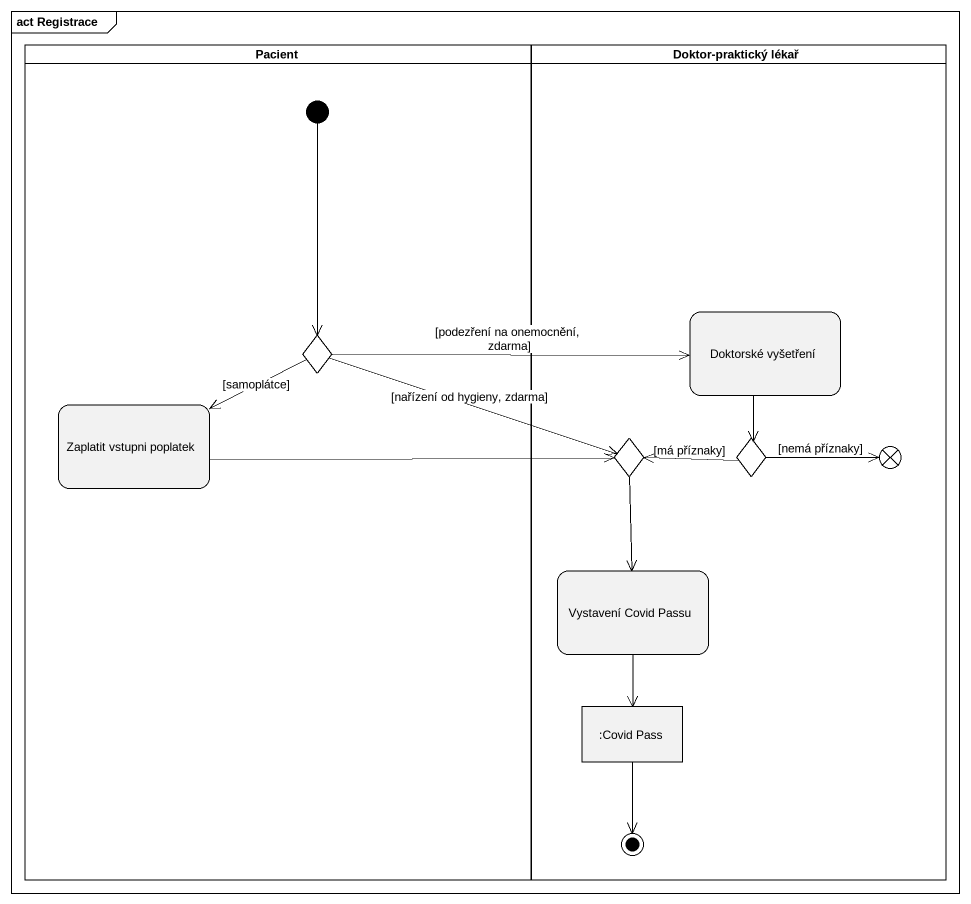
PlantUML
@startuml
mainframe act Registrace
hide empty description
state Pacient <<partition>> {
  state choice1 <<choice>>
  state "Zaplatit vstupni poplatek" as Zaplatit_vstupni_poplatek
  [*] --> choice1
}
state "Doktor-praktický lékař" as Doktor_praktický_lékař <<partition>> {
  state "Doktorské vyšetření" as Doktorské_vyšetření
  state choice2 <<choice>>
  state choice3 <<choice>>
  state flowfinal1 <<end>>
  state "Vystavení Covid Passu" as Vystavení_Covid_Passu
  state ":Covid Pass" as Covid_Pass <<object>>
  Covid_Pass --> [*]
}
choice1 -right-> Doktorské_vyšetření : [podezření na onemocnění, zdarma]
choice1 -left-> Zaplatit_vstupni_poplatek : [samoplátce]
choice1 -right-> choice2 : [nařízení od hygieny, zdarma]
Doktorské_vyšetření --> choice3
Zaplatit_vstupni_poplatek -right-> choice2
choice2 --> Vystavení_Covid_Passu
choice3 -left-> choice2 : [má příznaky]
choice3 -right-> flowfinal1 : [nemá příznaky]
Vystavení_Covid_Passu --> Covid_Pass
@enduml
